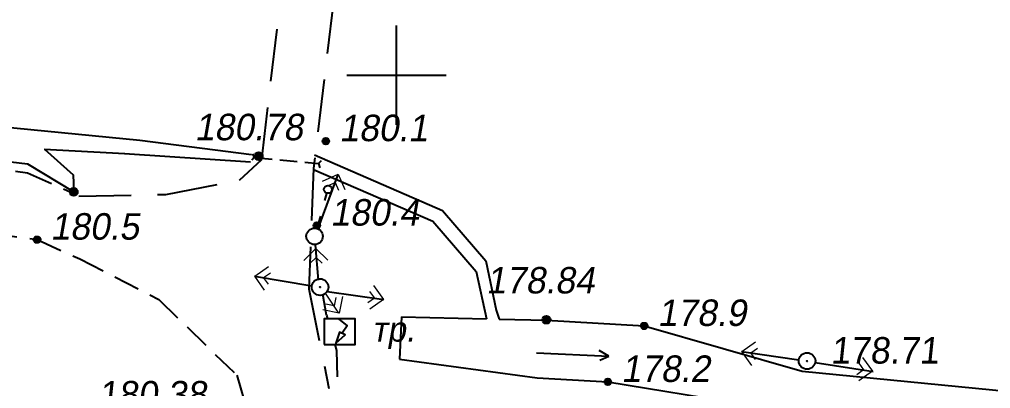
# Model space of a CAD drawing. Header units: millimetres. Extents: x 0 to 6474735, y 0 to 11273163.
# Drawn here: x 3233754.4 to 3233871.8, y 5634962.1 to 5635006.7 of the extents above; entities that cross this region are included whole.
import ezdxf
from ezdxf.enums import TextEntityAlignment as Align

# ---------------------------------------------------------------- set-up
doc = ezdxf.new("R2010")
doc.units = ezdxf.units.MM
doc.linetypes.add('DASHED2', pattern=[9.525, 6.35, -3.175])
doc.linetypes.add('HIDDEN2', pattern=[4.7625, 3.175, -1.5875])
for name, color, linetype in [('BL', 7, 'Continuous'), ('NB', 7, 'Continuous'), ('БОЛОТА', 7, 'Continuous'), ('ВЫСОТЫ', 7, 'Continuous'), ('ЖЕЛЕЗНЫЕ_ДОРОГИ', 7, 'Continuous'), ('КАНАВА', 7, 'Continuous'), ('кресты', 7, 'Continuous'), ('НАДЗЕМКА', 7, 'Continuous'), ('ОБОчина', 7, 'Continuous'), ('оформлення', 7, 'Continuous'), ('ПИКЕТЫ', 7, 'Continuous'), ('ПУНКТЫ', 7, 'Continuous'), ('ТОКА_СТ', 1, 'Continuous')]:
    doc.layers.add(name, color=color, linetype=linetype)
doc.styles.add('universw', font='universw.shx', dxfattribs={"oblique": 10})

# ---------------------------------------------------------------- blocks, each defined once
blk = doc.blocks.new('piket')
at = {"layer": 'ПИКЕТЫ', "linetype": 'Continuous'}
h = blk.add_hatch(color=7, dxfattribs=at)
edge = h.paths.add_edge_path()
edge.add_arc((0, 0), 0.3, 0, 360)
at = {"layer": 'ПИКЕТЫ', "color": 7, "linetype": 'Continuous'}
blk.add_circle((0, 0), 0.3, dxfattribs=at)
at = {"layer": 'ВЫСОТЫ', "style": 'universw', "oblique": 6}
blk.add_attdef('H', (1.879, -0.227), '', height=2, dxfattribs=at)
at = {"layer": 'ТОКА_СТ', "style": 'universw', "oblique": 6, "flags": 1}
blk.add_attdef('POINT', text='', height=2, dxfattribs=at).set_placement((0, -2.787), align=Align.CENTER)
blk = doc.blocks.new('108_1')
at = {"linetype": 'Continuous'}
h = blk.add_hatch(color=7, dxfattribs=at)
edge = h.paths.add_edge_path()
edge.add_arc((0, 0), 0.0196, 0, 360)
at = {"color": 7, "linetype": 'Continuous'}
for radius in [0.5, 0.0196]:
    blk.add_circle((0, 0), radius, dxfattribs=at)

msp = doc.modelspace()

# ---------------------------------------------------------------- hatches: boundary and pattern name
at = {"layer": 'ПИКЕТЫ', "linetype": 'Continuous'}
h = msp.add_hatch(color=7, dxfattribs=at)
edge = h.paths.add_edge_path()
edge.add_arc((3233783.353, 5634990.239), 0.48, 0, 360)
h = msp.add_hatch(color=7, dxfattribs=at)
edge = h.paths.add_edge_path()
edge.add_arc((3233761, 5634985.9), 0.48, 0, 360)
h = msp.add_hatch(color=7, dxfattribs=at)
edge = h.paths.add_edge_path()
edge.add_arc((3233818.115, 5634970.473), 0.48, 0, 360)

# ---------------------------------------------------------------- linework, layer by layer
at = {"layer": 'BL', "color": 7}
for p, q in [((3233782.799, 5634990.069), (3233784.995, 5634989.86)), ((3233785.909, 5634989.774), (3233788.013, 5634989.574)), ((3233788.927, 5634989.487), (3233790.573, 5634989.331)), ((3233791.562, 5634985.724), (3233791.319, 5634984.859)), ((3233790.809, 5634982.987), (3233790.588, 5634982.197)), ((3233800.619, 5634970.805), (3233800.384, 5634965.708))]:
    msp.add_line(p, q, dxfattribs=at)
for points in [[(3233782.599, 5634990.513), (3233782.8, 5634990.078), (3233782.522, 5634989.748)], [(3233790.883, 5634989.653), (3233790.562, 5634989.332), (3233790.751, 5634988.838)], [(3233793.001, 5634970.589), (3233794.026, 5634969.735), (3233793.439, 5634968.825)], [(3233792.665, 5634967.626), (3233792.659, 5634967.617), (3233793.787, 5634968.642), (3233793.137, 5634968.984), (3233792.665, 5634967.626)]]:
    msp.add_lwpolyline(points, dxfattribs=at)
at = {"layer": 'BL', "color": 6}
for points in [[(3233790.744, 5634974.431), (3233790.741, 5634974.431)], [(3233849.578, 5634965.478), (3233849.592, 5634965.476), (3233849.654, 5634965.466)]]:
    msp.add_lwpolyline(points, dxfattribs=at)
at = {"layer": 'BL', "color": 141}
msp.add_lwpolyline([(3233812.054, 5634971.635), (3233812.408, 5634970.552)], dxfattribs=at)
at = {"layer": 'BL', "color": 7}
msp.add_circle((3233790.104, 5634980.545), 1, dxfattribs=at)
at = {"layer": 'NB', "color": 7, "linetype": 'Continuous', "lineweight": 20}
msp.add_line((3233793.027, 5634971.272), (3233791.436, 5634973.661), dxfattribs=at)
for points in [[(3233791.068, 5634987.217), (3233792.963, 5634988.04), (3233793.761, 5634986.201)], [(3233791.657, 5634986.631), (3233792.579, 5634987.031), (3233792.98, 5634986.109)], [(3233788.822, 5634977.606), (3233790.27, 5634979.078), (3233791.699, 5634977.672)], [(3233789.588, 5634977.283), (3233790.293, 5634977.999), (3233791.009, 5634977.295)], [(3233784.06, 5634974.052), (3233782.885, 5634975.75), (3233784.534, 5634976.891)], [(3233784.521, 5634974.744), (3233783.949, 5634975.57), (3233784.775, 5634976.142)], [(3233796.762, 5634973.893), (3233797.351, 5634973.078), (3233796.536, 5634972.49)], [(3233797.21, 5634974.594), (3233798.419, 5634972.92), (3233796.793, 5634971.746)], [(3233793.492, 5634973.273), (3233793.061, 5634971.253), (3233791.1, 5634971.672)], [(3233792.673, 5634973.135), (3233792.463, 5634972.152), (3233791.48, 5634972.362)], [(3233842.938, 5634964.943), (3233841.735, 5634966.621), (3233843.365, 5634967.789)], [(3233843.388, 5634965.642), (3233842.802, 5634966.459), (3233843.619, 5634967.044)], [(3233856.311, 5634965.923), (3233857.511, 5634964.242), (3233855.879, 5634963.077)], [(3233855.86, 5634965.225), (3233856.444, 5634964.407), (3233855.626, 5634963.823)]]:
    msp.add_lwpolyline(points, dxfattribs=at)
at = {"layer": 'БОЛОТА', "color": 141, "linetype": 'Continuous'}
msp.add_line((3233757.472, 5634991.091, 181.87), (3233760.93, 5634987.99, 181.87), dxfattribs=at)
at = {"layer": 'БОЛОТА', "color": 7, "linetype": 'Continuous'}
for p, q in [((3233757.472, 5634991.091, 181.87), (3233760.93, 5634987.99, 181.87)), ((3233760.93, 5634987.99, 181.87), (3233761, 5634985.9, 181.87))]:
    msp.add_line(p, q, dxfattribs=at)
at = {"layer": 'БОЛОТА', "color": 4, "linetype": 'Continuous'}
msp.add_line((3233760.93, 5634987.99, 181.87), (3233761, 5634985.9, 181.87), dxfattribs=at)
at = {"layer": 'БОЛОТА', "color": 4, "linetype": 'Continuous', "elevation": 180.72}
msp.add_lwpolyline([(3233675.5, 5635000.4), (3233728.83, 5634992.48), (3233755.43, 5634989.29), (3233761, 5634985.9)], dxfattribs=at)
at = {"layer": 'БОЛОТА', "color": 7, "linetype": 'Continuous'}
for points, elevation in [([(3233675.5, 5635000.4), (3233728.83, 5634992.48), (3233755.43, 5634989.29), (3233761, 5634985.9)], 180.72), ([(3233800.619, 5634970.805), (3233810.874, 5634970.585)], 180.2), ([(3233800.384, 5634965.708), (3233817.02, 5634963.43), (3233825.55, 5634962.95), (3233858.02, 5634957.65), (3233882.706, 5634953.138)], 180.2)]:
    msp.add_lwpolyline(points, dxfattribs=dict(at, elevation=elevation))
at = {"layer": 'БОЛОТА', "color": 7}
for points in [[(3233740.563, 5634994.957), (3233769.007, 5634992.17)], [(3233769.007, 5634992.17), (3233782.479, 5634990.442)], [(3233769.007, 5634992.17), (3233769.007, 5634992.17)], [(3233757.44, 5634991.093), (3233767.184, 5634990.548)], [(3233767.145, 5634990.558), (3233782.358, 5634989.551)], [(3233790.082, 5634990.386), (3233805.546, 5634983.656), (3233810.781, 5634977.575), (3233812.054, 5634971.635)], [(3233789.972, 5634988.63), (3233804.414, 5634982.383), (3233809.649, 5634976.302), (3233810.874, 5634970.585)]]:
    msp.add_lwpolyline(points, dxfattribs=at)
at = {"layer": 'БОЛОТА', "color": 7, "linetype": 'HIDDEN2'}
for points, elevation in [([(3233677.3, 5634992.66), (3233732.13, 5634983.64), (3233756.57, 5634980.14), (3233761.73, 5634977.81), (3233771.27, 5634972.91), (3233780.71, 5634963.77), (3233781.78, 5634960.08), (3233783.75, 5634937.55)], 180.65), ([(3233677.3, 5634992.66), (3233732.13, 5634983.64), (3233756.57, 5634980.14), (3233761.73, 5634977.81), (3233771.27, 5634972.91), (3233780.71, 5634963.77), (3233781.78, 5634960.08), (3233783.75, 5634937.55)], 180.65), ([(3233791.53, 5634971), (3233791.109, 5634973.566)], 180.2), ([(3233791.53, 5634971), (3233791.109, 5634973.566)], 180.2), ([(3233791.53, 5634971), (3233791.649, 5634970.591)], 180.2), ([(3233791.53, 5634971), (3233791.649, 5634970.591)], 180.2), ([(3233792.56, 5634967.468), (3233792.77, 5634966.75), (3233792.849, 5634962.026)], 180.2), ([(3233792.56, 5634967.468), (3233792.77, 5634966.75), (3233792.849, 5634962.026)], 180.2)]:
    msp.add_lwpolyline(points, dxfattribs=dict(at, elevation=elevation))
at = {"layer": 'БОЛОТА', "color": 141, "linetype": 'Continuous', "elevation": 180.2}
msp.add_lwpolyline([(3233812.408, 5634970.552), (3233818.12, 5634970.43), (3233829.94, 5634969.71), (3233849.011, 5634964.234), (3233882.706, 5634960.947)], dxfattribs=at)
at = {"layer": 'ЖЕЛЕЗНЫЕ_ДОРОГИ', "color": 7, "linetype": 'Continuous', "elevation": 359.28}
msp.add_lwpolyline([(3233791.27, 5634967.468), (3233795.018, 5634967.468), (3233795.018, 5634970.591), (3233791.27, 5634970.591)], close=True, dxfattribs=at)
msp.add_lwpolyline([(3233791.27, 5634967.468), (3233795.018, 5634967.468), (3233795.018, 5634970.591), (3233791.27, 5634970.591)], close=True, dxfattribs=at)
at = {"layer": 'ЖЕЛЕЗНЫЕ_ДОРОГИ', "color": 141, "linetype": 'Continuous', "elevation": 180.2}
for points in [[(3233800.619, 5634970.805), (3233810.874, 5634970.585)], [(3233800.384, 5634965.708), (3233817.02, 5634963.43), (3233825.55, 5634962.95), (3233858.02, 5634957.65), (3233882.706, 5634953.138)]]:
    msp.add_lwpolyline(points, dxfattribs=at)
at = {"layer": 'ЖЕЛЕЗНЫЕ_ДОРОГИ', "color": 7, "linetype": 'Continuous', "elevation": 180.2}
msp.add_lwpolyline([(3233812.408, 5634970.552), (3233818.12, 5634970.43), (3233829.94, 5634969.71), (3233849.011, 5634964.234), (3233882.706, 5634960.947)], dxfattribs=at)
at = {"layer": 'КАНАВА', "color": 7, "linetype": 'Continuous'}
for p, q in [((3233825.642, 5634966.081), (3233824.487, 5634966.769)), ((3233816.905, 5634966.464), (3233825.642, 5634966.081)), ((3233824.592, 5634965.58), (3233825.642, 5634966.081))]:
    msp.add_line(p, q, dxfattribs=at)
at = {"layer": 'кресты', "color": 3, "linetype": 'Continuous'}
for p, q in [((3233800, 5634994), (3233800, 5635006)), ((3233794, 5635000), (3233806, 5635000))]:
    msp.add_line(p, q, dxfattribs=at)
at = {"layer": 'НАДЗЕМКА'}
for points in [[(3233792.935, 5634987.998), (3233790.454, 5634981.364)], [(3233782.83, 5634975.748), (3233789.785, 5634974.561)], [(3233791.63, 5634973.894), (3233798.479, 5634972.9)], [(3233841.686, 5634966.625), (3233848.627, 5634965.616)], [(3233850.604, 5634965.317), (3233857.591, 5634964.221)]]:
    msp.add_lwpolyline(points, dxfattribs=at)
at = {"layer": 'ОБОчина', "color": 7, "linetype": 'DASHED2'}
for points in [[(3233761.614, 5634985.413), (3233772.114, 5634985.613), (3233781.015, 5634987.313), (3233783.715, 5634989.812), (3233785.856, 5635008.014), (3233783.296, 5635049.725), (3233773.992, 5635058.046)], [(3233785.029, 5635053.496), (3233788.698, 5635049.968), (3233792.385, 5635008.935), (3233789.979, 5634988.79), (3233789.41, 5634974.195), (3233791.839, 5634962.17)]]:
    msp.add_lwpolyline(points, dxfattribs=at)
at = {"layer": 'оформлення'}
msp.add_lwpolyline([(3233790.566, 5634975.25), (3233790.215, 5634979.528)], dxfattribs=at)
at = {"layer": 'ПИКЕТЫ', "color": 7, "linetype": 'Continuous'}
for centre in [(3233783.353, 5634990.239, 181.71), (3233791.72, 5634986.218, 181.71), (3233761, 5634985.9, 180.59), (3233818.115, 5634970.473, 188.98)]:
    msp.add_circle(centre, 0.48, dxfattribs=at)
at = {"layer": 'ПУНКТЫ', "color": 7, "linetype": 'HIDDEN2', "elevation": 181.68}
msp.add_lwpolyline([(3233594.54, 5635024.25), (3233597.247, 5635021.511), (3233624.675, 5635008.284), (3233632.434, 5635007.302), (3233680.043, 5634999.167), (3233730.315, 5634991.227), (3233755.406, 5634988.229), (3233760.951, 5634985.758)], dxfattribs=at)
at = {"layer": 'ПУНКТЫ', "color": 6, "linetype": 'Continuous', "elevation": 180.39}
msp.add_lwpolyline([(3233790.773, 5634974.41), (3233790.818, 5634974.403)], dxfattribs=at)
msp.add_lwpolyline([(3233790.773, 5634974.41), (3233790.818, 5634974.403)], dxfattribs=at)

# ---------------------------------------------------------------- block references
at = {"layer": 'НАДЗЕМКА', "color": 7, "xscale": 2, "yscale": 2, "zscale": 2}
for p in [(3233790.773, 5634974.41, 180.39), (3233849.618, 5634965.481)]:
    msp.add_blockref('108_1', p, dxfattribs=at)
at = {"layer": 'ПИКЕТЫ', "color": 4}
ref = msp.add_blockref('piket', (3233791.47, 5634992.04, 180.06), dxfattribs=dict(at, xscale=1.333333333333333, yscale=1.333333333333333, zscale=1.333333333333333))
ref.add_attrib('H', '180.1', (3233793.07, 5634992.04, 180.06), dxfattribs={"layer": 'ВЫСОТЫ', "height": 3.2, "style": 'universw', "oblique": 10})
ref = msp.add_blockref('piket', (3233791.47, 5634992.04, 180.06), dxfattribs=dict(at, xscale=1.333333333333333, yscale=1.333333333333333, zscale=1.333333333333333))
ref.add_attrib('H', '180.1', (3233793.07, 5634992.04, 180.06), dxfattribs={"layer": 'ВЫСОТЫ', "height": 3.2, "style": 'universw', "oblique": 10})
ref = msp.add_blockref('piket', (3233791.47, 5634992.04, 180.06), dxfattribs=dict(at, xscale=1.333333333333333, yscale=1.333333333333333, zscale=1.333333333333333))
ref.add_attrib('H', '180.1', (3233793.07, 5634992.04, 180.06), dxfattribs={"layer": 'ВЫСОТЫ', "height": 3.2, "style": 'universw', "oblique": 10})
ref = msp.add_blockref('piket', (3233791.47, 5634992.04, 180.06), dxfattribs=dict(at, xscale=1.333333333333333, yscale=1.333333333333333, zscale=1.333333333333333))
ref.add_attrib('H', '180.1', (3233793.07, 5634992.04, 180.06), dxfattribs={"layer": 'ВЫСОТЫ', "height": 3.2, "style": 'universw', "oblique": 10})
ref = msp.add_blockref('piket', (3233791.47, 5634992.04, 180.06), dxfattribs=dict(at, xscale=1.333333333333333, yscale=1.333333333333333, zscale=1.333333333333333))
ref.add_attrib('H', '180.1', (3233793.07, 5634992.04, 180.06), dxfattribs={"layer": 'ВЫСОТЫ', "height": 3.2, "style": 'universw', "oblique": 10})
ref = msp.add_blockref('piket', (3233791.47, 5634992.04, 180.06), dxfattribs=dict(at, xscale=1.333333333333333, yscale=1.333333333333333, zscale=1.333333333333333))
ref.add_attrib('H', '180.1', (3233793.07, 5634992.04, 180.06), dxfattribs={"layer": 'ВЫСОТЫ', "height": 3.2, "style": 'universw', "oblique": 10})
ref = msp.add_blockref('piket', (3233790.39, 5634981.84, 180.35), dxfattribs=dict(at, xscale=1.333333333333333, yscale=1.333333333333333, zscale=1.333333333333333))
ref.add_attrib('H', '180.4', (3233791.99, 5634981.84, 180.35), dxfattribs={"layer": 'ВЫСОТЫ', "height": 3.2, "style": 'universw', "oblique": 10})
ref = msp.add_blockref('piket', (3233790.39, 5634981.84, 180.35), dxfattribs=dict(at, xscale=1.333333333333333, yscale=1.333333333333333, zscale=1.333333333333333))
ref.add_attrib('H', '180.4', (3233791.99, 5634981.84, 180.35), dxfattribs={"layer": 'ВЫСОТЫ', "height": 3.2, "style": 'universw', "oblique": 10})
ref = msp.add_blockref('piket', (3233790.39, 5634981.84, 180.35), dxfattribs=dict(at, xscale=1.333333333333333, yscale=1.333333333333333, zscale=1.333333333333333))
ref.add_attrib('H', '180.4', (3233791.99, 5634981.84, 180.35), dxfattribs={"layer": 'ВЫСОТЫ', "height": 3.2, "style": 'universw', "oblique": 10})
ref = msp.add_blockref('piket', (3233790.39, 5634981.84, 180.35), dxfattribs=dict(at, xscale=1.333333333333333, yscale=1.333333333333333, zscale=1.333333333333333))
ref.add_attrib('H', '180.4', (3233791.99, 5634981.84, 180.35), dxfattribs={"layer": 'ВЫСОТЫ', "height": 3.2, "style": 'universw', "oblique": 10})
ref = msp.add_blockref('piket', (3233790.39, 5634981.84, 180.35), dxfattribs=dict(at, xscale=1.333333333333333, yscale=1.333333333333333, zscale=1.333333333333333))
ref.add_attrib('H', '180.4', (3233791.99, 5634981.84, 180.35), dxfattribs={"layer": 'ВЫСОТЫ', "height": 3.2, "style": 'universw', "oblique": 10})
ref = msp.add_blockref('piket', (3233790.39, 5634981.84, 180.35), dxfattribs=dict(at, xscale=1.333333333333333, yscale=1.333333333333333, zscale=1.333333333333333))
ref.add_attrib('H', '180.4', (3233791.99, 5634981.84, 180.35), dxfattribs={"layer": 'ВЫСОТЫ', "height": 3.2, "style": 'universw', "oblique": 10})
ref = msp.add_blockref('piket', (3233756.57, 5634980.14, 180.53), dxfattribs=dict(at, xscale=1.333333333333333, yscale=1.333333333333333, zscale=1.333333333333333))
ref.add_attrib('H', '180.5', (3233758.17, 5634980.14, 180.53), dxfattribs={"layer": 'ВЫСОТЫ', "height": 3.2, "style": 'universw', "oblique": 10})
ref = msp.add_blockref('piket', (3233756.57, 5634980.14, 180.53), dxfattribs=dict(at, xscale=1.333333333333333, yscale=1.333333333333333, zscale=1.333333333333333))
ref.add_attrib('H', '180.5', (3233758.17, 5634980.14, 180.53), dxfattribs={"layer": 'ВЫСОТЫ', "height": 3.2, "style": 'universw', "oblique": 10})
ref = msp.add_blockref('piket', (3233756.57, 5634980.14, 180.53), dxfattribs=dict(at, xscale=1.333333333333333, yscale=1.333333333333333, zscale=1.333333333333333))
ref.add_attrib('H', '180.5', (3233758.17, 5634980.14, 180.53), dxfattribs={"layer": 'ВЫСОТЫ', "height": 3.2, "style": 'universw', "oblique": 10})
ref = msp.add_blockref('piket', (3233756.57, 5634980.14, 180.53), dxfattribs=dict(at, xscale=1.333333333333333, yscale=1.333333333333333, zscale=1.333333333333333))
ref.add_attrib('H', '180.5', (3233758.17, 5634980.14, 180.53), dxfattribs={"layer": 'ВЫСОТЫ', "height": 3.2, "style": 'universw', "oblique": 10})
ref = msp.add_blockref('piket', (3233756.57, 5634980.14, 180.53), dxfattribs=dict(at, xscale=1.333333333333333, yscale=1.333333333333333, zscale=1.333333333333333))
ref.add_attrib('H', '180.5', (3233758.17, 5634980.14, 180.53), dxfattribs={"layer": 'ВЫСОТЫ', "height": 3.2, "style": 'universw', "oblique": 10})
ref = msp.add_blockref('piket', (3233756.57, 5634980.14, 180.53), dxfattribs=dict(at, xscale=1.333333333333333, yscale=1.333333333333333, zscale=1.333333333333333))
ref.add_attrib('H', '180.5', (3233758.17, 5634980.14, 180.53), dxfattribs={"layer": 'ВЫСОТЫ', "height": 3.2, "style": 'universw', "oblique": 10})
ref = msp.add_blockref('piket', (3233829.94, 5634969.71, 178.87), dxfattribs=dict(at, xscale=1.333333333333333, yscale=1.333333333333333, zscale=1.333333333333333))
ref.add_attrib('H', '178.9', (3233831.54, 5634969.71, 178.87), dxfattribs={"layer": 'ВЫСОТЫ', "height": 3.2, "style": 'universw', "oblique": 10})
ref = msp.add_blockref('piket', (3233829.94, 5634969.71, 178.87), dxfattribs=dict(at, xscale=1.333333333333333, yscale=1.333333333333333, zscale=1.333333333333333))
ref.add_attrib('H', '178.9', (3233831.54, 5634969.71, 178.87), dxfattribs={"layer": 'ВЫСОТЫ', "height": 3.2, "style": 'universw', "oblique": 10})
ref = msp.add_blockref('piket', (3233829.94, 5634969.71, 178.87), dxfattribs=dict(at, xscale=1.333333333333333, yscale=1.333333333333333, zscale=1.333333333333333))
ref.add_attrib('H', '178.9', (3233831.54, 5634969.71, 178.87), dxfattribs={"layer": 'ВЫСОТЫ', "height": 3.2, "style": 'universw', "oblique": 10})
ref = msp.add_blockref('piket', (3233829.94, 5634969.71, 178.87), dxfattribs=dict(at, xscale=1.333333333333333, yscale=1.333333333333333, zscale=1.333333333333333))
ref.add_attrib('H', '178.9', (3233831.54, 5634969.71, 178.87), dxfattribs={"layer": 'ВЫСОТЫ', "height": 3.2, "style": 'universw', "oblique": 10})
ref = msp.add_blockref('piket', (3233829.94, 5634969.71, 178.87), dxfattribs=dict(at, xscale=1.333333333333333, yscale=1.333333333333333, zscale=1.333333333333333))
ref.add_attrib('H', '178.9', (3233831.54, 5634969.71, 178.87), dxfattribs={"layer": 'ВЫСОТЫ', "height": 3.2, "style": 'universw', "oblique": 10})
ref = msp.add_blockref('piket', (3233829.94, 5634969.71, 178.87), dxfattribs=dict(at, xscale=1.333333333333333, yscale=1.333333333333333, zscale=1.333333333333333))
ref.add_attrib('H', '178.9', (3233831.54, 5634969.71, 178.87), dxfattribs={"layer": 'ВЫСОТЫ', "height": 3.2, "style": 'universw', "oblique": 10})
ref = msp.add_blockref('piket', (3233825.55, 5634962.95, 178.2), dxfattribs=dict(at, xscale=1.333333333333333, yscale=1.333333333333333, zscale=1.333333333333333))
ref.add_attrib('H', '178.2', (3233827.15, 5634962.95, 178.2), dxfattribs={"layer": 'ВЫСОТЫ', "height": 3.2, "style": 'universw', "oblique": 10})
ref = msp.add_blockref('piket', (3233825.55, 5634962.95, 178.2), dxfattribs=dict(at, xscale=1.333333333333333, yscale=1.333333333333333, zscale=1.333333333333333))
ref.add_attrib('H', '178.2', (3233827.15, 5634962.95, 178.2), dxfattribs={"layer": 'ВЫСОТЫ', "height": 3.2, "style": 'universw', "oblique": 10})
ref = msp.add_blockref('piket', (3233825.55, 5634962.95, 178.2), dxfattribs=dict(at, xscale=1.333333333333333, yscale=1.333333333333333, zscale=1.333333333333333))
ref.add_attrib('H', '178.2', (3233827.15, 5634962.95, 178.2), dxfattribs={"layer": 'ВЫСОТЫ', "height": 3.2, "style": 'universw', "oblique": 10})
ref = msp.add_blockref('piket', (3233825.55, 5634962.95, 178.2), dxfattribs=dict(at, xscale=1.333333333333333, yscale=1.333333333333333, zscale=1.333333333333333))
ref.add_attrib('H', '178.2', (3233827.15, 5634962.95, 178.2), dxfattribs={"layer": 'ВЫСОТЫ', "height": 3.2, "style": 'universw', "oblique": 10})
ref = msp.add_blockref('piket', (3233825.55, 5634962.95, 178.2), dxfattribs=dict(at, xscale=1.333333333333333, yscale=1.333333333333333, zscale=1.333333333333333))
ref.add_attrib('H', '178.2', (3233827.15, 5634962.95, 178.2), dxfattribs={"layer": 'ВЫСОТЫ', "height": 3.2, "style": 'universw', "oblique": 10})
ref = msp.add_blockref('piket', (3233825.55, 5634962.95, 178.2), dxfattribs=dict(at, xscale=1.333333333333333, yscale=1.333333333333333, zscale=1.333333333333333))
ref.add_attrib('H', '178.2', (3233827.15, 5634962.95, 178.2), dxfattribs={"layer": 'ВЫСОТЫ', "height": 3.2, "style": 'universw', "oblique": 10})

# ---------------------------------------------------------------- texts
at = {"color": 6, "insert": (3233797.031, 5634970.822), "char_height": 3, "width": 7.45778, "attachment_point": 1, "style": 'universw'}
msp.add_mtext('{\\C18;\\c0;тр.}', dxfattribs=at)
at = {"layer": 'ВЫСОТЫ', "style": 'universw', "oblique": 10}
for tag, p in [('180.78', (3233782.153, 5634992.15, 183.5)), ('178.84', (3233817.373, 5634973.639, 188.98))]:
    msp.add_attdef(tag, text='', height=3.2, dxfattribs=at).set_placement(p, align=Align.CENTER)
at = {"layer": 'ВЫСОТЫ', "style": 'universw', "oblique": 6}
for tag, p in [('178.71', (3233852.456, 5634965.167, 178.71)), ('180.38', (3233764.052, 5634959.866, 180.38))]:
    msp.add_attdef(tag, p, '', height=3.2, dxfattribs=at)

doc.saveas('drawing.dxf')
